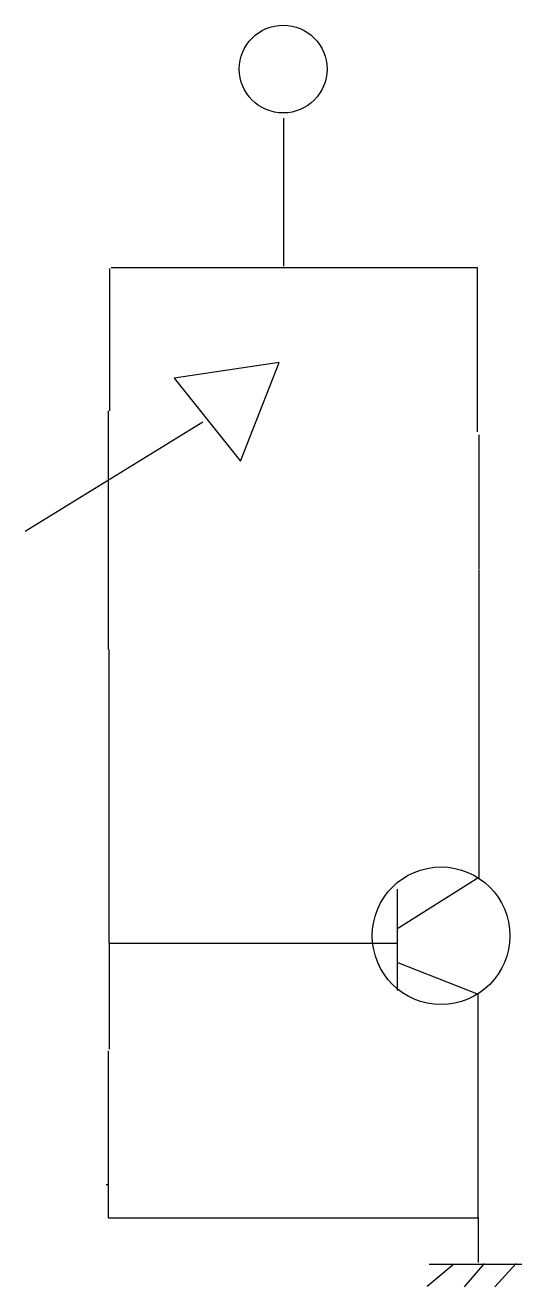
# Model space of a CAD drawing. Header units: millimetres. Extents: x 2870 to 3737, y -89 to 2114.
import ezdxf

# ---------------------------------------------------------------- set-up
doc = ezdxf.new("R2010")
doc.units = ezdxf.units.MM
doc.header["$LTSCALE"] = 5
doc.linetypes.add('ZIGZAG', pattern='A,0.00254,-5.08,[131,ltypeshp.shx,S=5.08,R=0,X=-5.08,Y=0],-10.16,[131,ltypeshp.shx,S=5.08,R=180,X=5.08,Y=0],-5.08', length=20.32254)

msp = doc.modelspace()

# ---------------------------------------------------------------- linework, layer by layer
for p, q in [((3320.9, 1951.7), (3320.9, 1693.3)), ((3017, 1689.3), (3017, 1440.4)), ((3020.3, 1691), (3659, 1691)), ((3659, 1691), (3659, 1403.7)), ((2870.2, 1230.5), (3180.4, 1421.4)), ((3014.9, 1160.9), (3014.9, 1023.7)), ((3661.9, 1163.1), (3661.9, 626)), ((3016.2, 713.7), (3016.2, 683.9)), ((3016.2, 683.9), (3016.2, 511.3)), ((3662, 625.9), (3518.6, 535.6)), ((3519.5, 605.6), (3519.5, 428.4)), ((3016.2, 511.3), (3519, 511.3)), ((3016.6, 512.4), (3016.6, 327.2)), ((3518.6, 478.3), (3660.6, 422.4)), ((3660.8, 31.7), (3660.8, 422.6)), ((3014.8, 110.6), (3014.8, 31.7)), ((3014.8, 31.7), (3660.8, 31.7)), ((3660.7, 32.2), (3660.7, -46)), ((3571.8, -87.7), (3617.3, -49.9)), ((3575.3, -49.3), (3736.8, -49.3)), ((3636.7, -88.6), (3671.6, -48)), ((3690, -88.6), (3726.8, -48))]:
    msp.add_line(p, q)
at = {"linetype": 'ZIGZAG'}
for p, q in [((3015, 1440.4), (3015, 1160.7)), ((3662.1, 1398.7), (3662.1, 1163.9)), ((3016.2, 1024.1), (3016.2, 714)), ((3014.7, 323.4), (3014.7, 110.7)), ((3016.6, 326.9), (3016.6, 325.9)), ((3011.2, 90.1), (3013.6, 90.1))]:
    msp.add_line(p, q, dxfattribs=at)
msp.add_lwpolyline([(3246, 1352.6), (3313.6, 1525.2), (3130.3, 1497.4)], close=True)
for centre, radius in [((3320.4, 2037.2), 76.6), ((3596, 524.2), 120.1)]:
    msp.add_circle(centre, radius)

doc.saveas('drawing.dxf')
